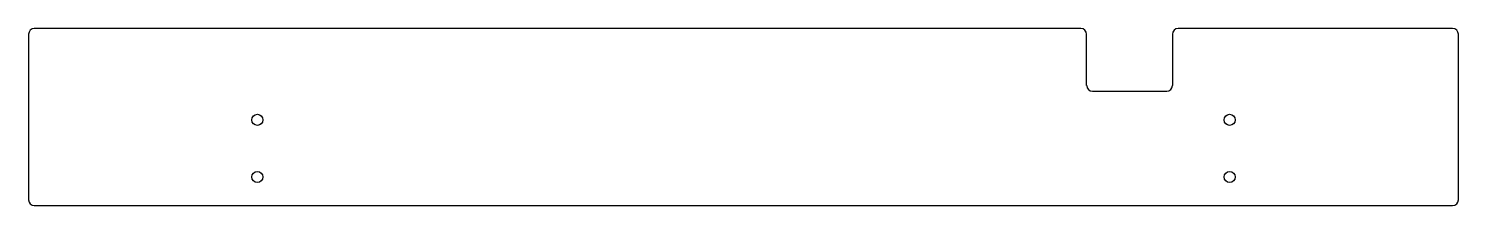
# Model space of a CAD drawing. Header units: inches. Extents: x -10.6 to 9.1, y -5.5 to -3.1.
import ezdxf

# ---------------------------------------------------------------- set-up
doc = ezdxf.new("R2010")
doc.units = ezdxf.units.IN
doc.header["$MEASUREMENT"] = 0

msp = doc.modelspace()

# ---------------------------------------------------------------- linework, layer by layer
at = {"color": 7, "linetype": 'Continuous', "lineweight": 25}
for p, q in [((3.86, -3.082), (-10.549, -3.082)), ((8.978, -3.082), (5.199, -3.082)), ((-10.628, -3.161), (-10.628, -5.445)), ((3.939, -3.87), (3.939, -3.161)), ((5.12, -3.161), (5.12, -3.87)), ((9.057, -5.445), (9.057, -3.161)), ((5.041, -3.949), (4.018, -3.949)), ((-10.549, -5.523), (8.978, -5.523))]:
    msp.add_line(p, q, dxfattribs=at)
for centre in [(-7.478, -4.342), (5.908, -4.342), (-7.478, -5.13), (5.908, -5.13)]:
    msp.add_circle(centre, 0.0768, dxfattribs=at)
for centre, start, end in [((-10.549, -3.161), 90, 180), ((3.86, -3.161), 0, 90), ((5.199, -3.161), 90, 180), ((8.978, -3.161), 0, 90), ((4.018, -3.87), 180, 270), ((5.041, -3.87), 270, 0), ((-10.549, -5.445), 180, 270), ((8.978, -5.445), 270, 0)]:
    msp.add_arc(centre, 0.0787, start, end, dxfattribs=at)

doc.saveas('drawing.dxf')
